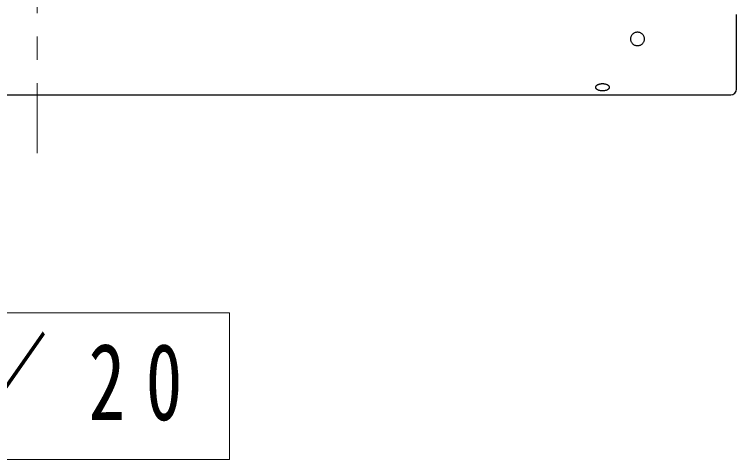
# Model space of a CAD drawing. Units: millimetres on the paper, scale 1:20. Extents: x -365 to 12, y -47 to 257.
# Drawn here: x -249.45 to -218.48, y 172.81 to 191.91 of the extents above; entities that cross this region are included whole.
import ezdxf

# ---------------------------------------------------------------- set-up
doc = ezdxf.new("R2010")
doc.units = ezdxf.units.MM
doc.linetypes.add('USER2', pattern=[6, 3, -1, 1, -1])
doc.layers.add('LY_1', color=7, linetype='Continuous', lineweight=25)
doc.styles.add('ＭＳ ゴシック', font='')
doc.styles.get('ＭＳ ゴシック').set_extended_font_data('MS Gothic')

msp = doc.modelspace()

# ---------------------------------------------------------------- linework, layer by layer
at = {"layer": 'LY_1', "linetype": 'USER2', "lineweight": 13}
msp.add_line((-248.479, 185.957), (-248.479, 227.457), dxfattribs=at)
at = {"layer": 'LY_1'}
for p, q in [((-218.479, 188.707), (-218.479, 191.908)), ((-308.229, 188.457), (-218.728, 188.457))]:
    msp.add_line(p, q, dxfattribs=at)
at = {"layer": 'LY_1', "lineweight": 13}
for p, q in [((-240.229, 179.107), (-286.729, 179.107)), ((-240.229, 172.807), (-240.229, 179.107)), ((-286.729, 172.807), (-240.229, 172.807))]:
    msp.add_line(p, q, dxfattribs=at)
at = {"layer": 'LY_1'}
for points in [[(-222.429, 190.856), (-222.43, 190.881), (-222.433, 190.906), (-222.439, 190.93), (-222.447, 190.954), (-222.457, 190.977), (-222.469, 191), (-222.483, 191.021), (-222.499, 191.041), (-222.516, 191.059), (-222.536, 191.076), (-222.556, 191.091), (-222.579, 191.105), (-222.602, 191.116), (-222.626, 191.126), (-222.651, 191.134), (-222.676, 191.139), (-222.702, 191.142), (-222.729, 191.143), (-222.755, 191.142), (-222.781, 191.139), (-222.806, 191.134), (-222.831, 191.126), (-222.855, 191.116), (-222.879, 191.105), (-222.901, 191.091), (-222.921, 191.076), (-222.941, 191.059), (-222.958, 191.041), (-222.974, 191.021), (-222.988, 191), (-223, 190.977), (-223.01, 190.954), (-223.018, 190.93), (-223.024, 190.906), (-223.027, 190.881), (-223.029, 190.856), (-223.027, 190.831), (-223.024, 190.806), (-223.018, 190.781), (-223.01, 190.757), (-223, 190.734), (-222.988, 190.712), (-222.974, 190.691), (-222.958, 190.671), (-222.941, 190.652), (-222.921, 190.635), (-222.901, 190.62), (-222.879, 190.607), (-222.855, 190.595), (-222.831, 190.585), (-222.806, 190.578), (-222.781, 190.573), (-222.755, 190.569), (-222.729, 190.568), (-222.702, 190.569), (-222.676, 190.573), (-222.651, 190.578), (-222.626, 190.585), (-222.602, 190.595), (-222.579, 190.607), (-222.556, 190.62), (-222.536, 190.635), (-222.516, 190.652), (-222.499, 190.671), (-222.483, 190.691), (-222.469, 190.712), (-222.457, 190.734), (-222.447, 190.757), (-222.439, 190.781), (-222.433, 190.806), (-222.43, 190.831)], [(-223.929, 188.782), (-223.93, 188.794), (-223.933, 188.807), (-223.939, 188.819), (-223.947, 188.831), (-223.957, 188.842), (-223.969, 188.853), (-223.983, 188.864), (-223.999, 188.874), (-224.016, 188.883), (-224.036, 188.891), (-224.056, 188.899), (-224.079, 188.906), (-224.102, 188.911), (-224.126, 188.916), (-224.151, 188.92), (-224.176, 188.923), (-224.202, 188.924), (-224.229, 188.925), (-224.255, 188.924), (-224.281, 188.923), (-224.306, 188.92), (-224.331, 188.916), (-224.355, 188.911), (-224.379, 188.906), (-224.401, 188.899), (-224.421, 188.891), (-224.441, 188.883), (-224.458, 188.874), (-224.474, 188.864), (-224.488, 188.853), (-224.5, 188.842), (-224.51, 188.831), (-224.518, 188.819), (-224.524, 188.807), (-224.527, 188.794), (-224.529, 188.782), (-224.527, 188.769), (-224.524, 188.757), (-224.518, 188.745), (-224.51, 188.733), (-224.5, 188.721), (-224.488, 188.71), (-224.474, 188.7), (-224.458, 188.69), (-224.441, 188.68), (-224.421, 188.672), (-224.401, 188.664), (-224.379, 188.658), (-224.355, 188.652), (-224.331, 188.647), (-224.306, 188.643), (-224.281, 188.641), (-224.255, 188.639), (-224.229, 188.639), (-224.202, 188.639), (-224.176, 188.641), (-224.151, 188.643), (-224.126, 188.647), (-224.102, 188.652), (-224.079, 188.658), (-224.056, 188.664), (-224.036, 188.672), (-224.016, 188.68), (-223.999, 188.69), (-223.983, 188.7), (-223.969, 188.71), (-223.957, 188.721), (-223.947, 188.733), (-223.939, 188.745), (-223.933, 188.757), (-223.93, 188.769)]]:
    msp.add_lwpolyline(points, close=True, dxfattribs=at)
msp.add_arc((-218.729, 188.707), 0.25, 270, 0, dxfattribs=at)

# ---------------------------------------------------------------- texts
at = {"layer": 'LY_1', "insert": (-263.479, 175.957), "char_height": 3.299, "attachment_point": 5, "style": 'ＭＳ ゴシック'}
msp.add_mtext('\\T1.56;\\W0.7;平面図\u3000Ｓ＝１／20', dxfattribs=at)

doc.saveas('drawing.dxf')
